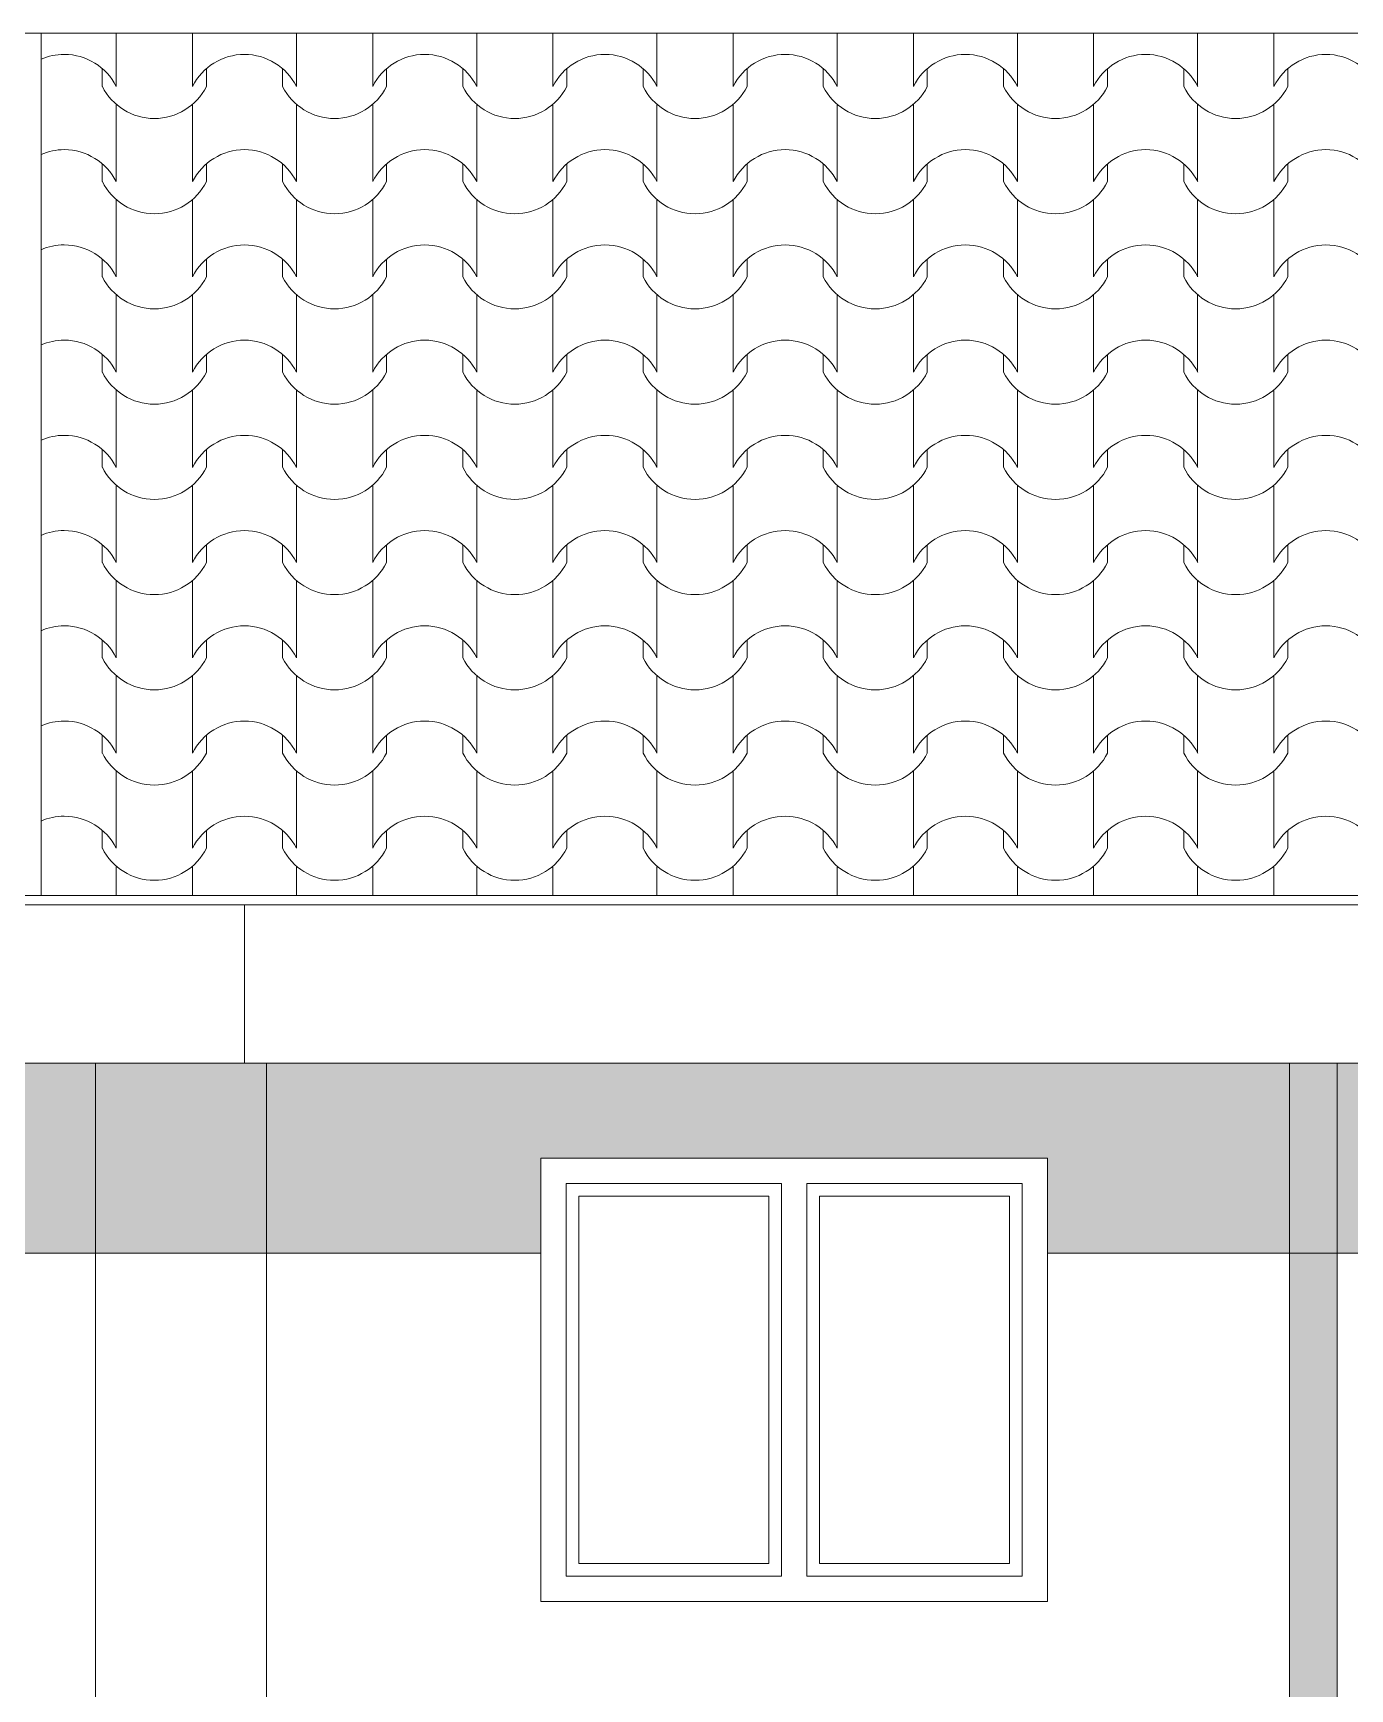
# Model space of a CAD drawing. Header units: millimetres. Extents: x 2791058 to 2855058, y -67651 to -18651.
# Drawn here: x 2811752 to 2813830, y -45959 to -43345 of the extents above; entities that cross this region are included whole.
import ezdxf

# ---------------------------------------------------------------- set-up
doc = ezdxf.new("R2010")
doc.units = ezdxf.units.MM
doc.header["$MEASUREMENT"] = 0
doc.linetypes.add('Hidden Line', pattern=[195.611112, 141.111112, -54.5])
doc.layers.add('Exterior walls', color=7, linetype='Continuous')
for name, color, linetype, lineweight in [('Exterior walls_Pen_No__1', 7, 'Continuous', 0), ('Exterior walls_Pen_No__80', 3, 'Continuous', 0), ('Lines_Pen_No__20', 1, 'Continuous', 0), ('Shell - Roof_Pen_No__21', 7, 'Continuous', 0), ('Structural - Bearing_Pen_No__1', 7, 'Continuous', 0)]:
    doc.layers.add(name, color=color, linetype=linetype, lineweight=lineweight)
doc.layers.add('Structural - Bearing_Pen_No__62', color=7, linetype='Continuous', lineweight=0, true_color=0xaaaaaa)

# ---------------------------------------------------------------- blocks, each defined once
blk = doc.blocks.new('*X16', base_point=(2247653.8, -76425))
at = {"layer": 'Structural - Bearing_Pen_No__62', "color": 253, "linetype": 'Continuous', "lineweight": 0, "true_color": 0xaaaaaa}
for p, q in [((2811883.3, -43345.2), (2811883.3, -43368.4)), ((2812003.5, -43345.2), (2812003.5, -43368.4)), ((2812167.7, -43345.2), (2812167.7, -43368.4)), ((2812288, -43345.2), (2812288, -43368.4)), ((2812452.2, -43345.2), (2812452.2, -43368.4)), ((2812572.4, -43345.2), (2812572.4, -43368.4)), ((2812736.7, -43345.2), (2812736.7, -43368.4)), ((2812856.9, -43345.2), (2812856.9, -43368.4)), ((2813021.2, -43345.2), (2813021.2, -43368.4)), ((2813141.4, -43345.2), (2813141.4, -43368.4)), ((2813305.7, -43345.2), (2813305.7, -43368.4)), ((2813425.9, -43345.2), (2813425.9, -43368.4)), ((2813590.1, -43345.2), (2813590.1, -43368.4)), ((2813710.4, -43345.2), (2813710.4, -43368.4)), ((2811883.3, -43368.4), (2811883.3, -43429.4)), ((2812003.5, -43368.4), (2812003.5, -43429.4)), ((2812167.7, -43368.4), (2812167.7, -43429.4)), ((2812288, -43368.4), (2812288, -43429.4)), ((2812452.2, -43368.4), (2812452.2, -43429.4)), ((2812572.4, -43368.4), (2812572.4, -43429.4)), ((2812736.7, -43368.4), (2812736.7, -43429.4)), ((2812856.9, -43368.4), (2812856.9, -43429.4)), ((2813021.2, -43368.4), (2813021.2, -43429.4)), ((2813141.4, -43368.4), (2813141.4, -43429.4)), ((2813305.7, -43368.4), (2813305.7, -43429.4)), ((2813425.9, -43368.4), (2813425.9, -43429.4)), ((2813590.1, -43368.4), (2813590.1, -43429.4)), ((2813710.4, -43368.4), (2813710.4, -43429.4)), ((2811861.2, -43401.4), (2811861.2, -43429.4)), ((2812025.5, -43401.4), (2812025.5, -43429.4)), ((2812145.7, -43401.4), (2812145.7, -43429.4)), ((2812310, -43401.4), (2812310, -43429.4)), ((2812430.2, -43401.4), (2812430.2, -43429.4)), ((2812594.5, -43401.4), (2812594.5, -43429.4)), ((2812714.7, -43401.4), (2812714.7, -43429.4)), ((2812878.9, -43401.4), (2812878.9, -43429.4)), ((2812999.2, -43401.4), (2812999.2, -43429.4)), ((2813163.4, -43401.4), (2813163.4, -43429.4)), ((2813283.6, -43401.4), (2813283.6, -43429.4)), ((2813447.9, -43401.4), (2813447.9, -43429.4)), ((2813568.1, -43401.4), (2813568.1, -43429.4)), ((2813732.4, -43401.4), (2813732.4, -43429.4)), ((2811883.3, -43457.8), (2811883.3, -43518.8)), ((2812003.5, -43457.8), (2812003.5, -43518.8)), ((2812167.7, -43457.8), (2812167.7, -43518.8)), ((2812288, -43457.8), (2812288, -43518.8)), ((2812452.2, -43457.8), (2812452.2, -43518.8)), ((2812572.4, -43457.8), (2812572.4, -43518.8)), ((2812736.7, -43457.8), (2812736.7, -43518.8)), ((2812856.9, -43457.8), (2812856.9, -43518.8)), ((2813021.2, -43457.8), (2813021.2, -43518.8)), ((2813141.4, -43457.8), (2813141.4, -43518.8)), ((2813305.7, -43457.8), (2813305.7, -43518.8)), ((2813425.9, -43457.8), (2813425.9, -43518.8)), ((2813590.1, -43457.8), (2813590.1, -43518.8)), ((2813710.4, -43457.8), (2813710.4, -43518.8)), ((2811883.3, -43518.8), (2811883.3, -43579.7)), ((2812003.5, -43518.8), (2812003.5, -43579.7)), ((2812167.7, -43518.8), (2812167.7, -43579.7)), ((2812288, -43518.8), (2812288, -43579.7)), ((2812452.2, -43518.8), (2812452.2, -43579.7)), ((2812572.4, -43518.8), (2812572.4, -43579.7)), ((2812736.7, -43518.8), (2812736.7, -43579.7)), ((2812856.9, -43518.8), (2812856.9, -43579.7)), ((2813021.2, -43518.8), (2813021.2, -43579.7)), ((2813141.4, -43518.8), (2813141.4, -43579.7)), ((2813305.7, -43518.8), (2813305.7, -43579.7)), ((2813425.9, -43518.8), (2813425.9, -43579.7)), ((2813590.1, -43518.8), (2813590.1, -43579.7)), ((2813710.4, -43518.8), (2813710.4, -43579.7)), ((2811861.2, -43551.7), (2811861.2, -43579.7)), ((2812025.5, -43551.7), (2812025.5, -43579.7)), ((2812145.7, -43551.7), (2812145.7, -43579.7)), ((2812310, -43551.7), (2812310, -43579.7)), ((2812430.2, -43551.7), (2812430.2, -43579.7)), ((2812594.5, -43551.7), (2812594.5, -43579.7)), ((2812714.7, -43551.7), (2812714.7, -43579.7)), ((2812878.9, -43551.7), (2812878.9, -43579.7)), ((2812999.2, -43551.7), (2812999.2, -43579.7)), ((2813163.4, -43551.7), (2813163.4, -43579.7)), ((2813283.6, -43551.7), (2813283.6, -43579.7)), ((2813447.9, -43551.7), (2813447.9, -43579.7)), ((2813568.1, -43551.7), (2813568.1, -43579.7)), ((2813732.4, -43551.7), (2813732.4, -43579.7)), ((2811883.3, -43608.1), (2811883.3, -43669.1)), ((2812003.5, -43608.1), (2812003.5, -43669.1)), ((2812167.7, -43608.1), (2812167.7, -43669.1)), ((2812288, -43608.1), (2812288, -43669.1)), ((2812452.2, -43608.1), (2812452.2, -43669.1)), ((2812572.4, -43608.1), (2812572.4, -43669.1)), ((2812736.7, -43608.1), (2812736.7, -43669.1)), ((2812856.9, -43608.1), (2812856.9, -43669.1)), ((2813021.2, -43608.1), (2813021.2, -43669.1)), ((2813141.4, -43608.1), (2813141.4, -43669.1)), ((2813305.7, -43608.1), (2813305.7, -43669.1)), ((2813425.9, -43608.1), (2813425.9, -43669.1)), ((2813590.1, -43608.1), (2813590.1, -43669.1)), ((2813710.4, -43608.1), (2813710.4, -43669.1)), ((2811883.3, -43669.1), (2811883.3, -43730.1)), ((2812003.5, -43669.1), (2812003.5, -43730.1)), ((2812167.7, -43669.1), (2812167.7, -43730.1)), ((2812288, -43669.1), (2812288, -43730.1)), ((2812452.2, -43669.1), (2812452.2, -43730.1)), ((2812572.4, -43669.1), (2812572.4, -43730.1)), ((2812736.7, -43669.1), (2812736.7, -43730.1)), ((2812856.9, -43669.1), (2812856.9, -43730.1)), ((2813021.2, -43669.1), (2813021.2, -43730.1)), ((2813141.4, -43669.1), (2813141.4, -43730.1)), ((2813305.7, -43669.1), (2813305.7, -43730.1)), ((2813425.9, -43669.1), (2813425.9, -43730.1)), ((2813590.1, -43669.1), (2813590.1, -43730.1)), ((2813710.4, -43669.1), (2813710.4, -43730.1)), ((2811861.2, -43702), (2811861.2, -43730.1)), ((2812025.5, -43702), (2812025.5, -43730.1)), ((2812145.7, -43702), (2812145.7, -43730.1)), ((2812310, -43702), (2812310, -43730.1)), ((2812430.2, -43702), (2812430.2, -43730.1)), ((2812594.5, -43702), (2812594.5, -43730.1)), ((2812714.7, -43702), (2812714.7, -43730.1)), ((2812878.9, -43702), (2812878.9, -43730.1)), ((2812999.2, -43702), (2812999.2, -43730.1)), ((2813163.4, -43702), (2813163.4, -43730.1)), ((2813283.6, -43702), (2813283.6, -43730.1)), ((2813447.9, -43702), (2813447.9, -43730.1)), ((2813568.1, -43702), (2813568.1, -43730.1)), ((2813732.4, -43702), (2813732.4, -43730.1)), ((2811883.3, -43758.5), (2811883.3, -43819.4)), ((2812003.5, -43758.5), (2812003.5, -43819.4)), ((2812167.7, -43758.5), (2812167.7, -43819.4)), ((2812288, -43758.5), (2812288, -43819.4)), ((2812452.2, -43758.5), (2812452.2, -43819.4)), ((2812572.4, -43758.5), (2812572.4, -43819.4)), ((2812736.7, -43758.5), (2812736.7, -43819.4)), ((2812856.9, -43758.5), (2812856.9, -43819.4)), ((2813021.2, -43758.5), (2813021.2, -43819.4)), ((2813141.4, -43758.5), (2813141.4, -43819.4)), ((2813305.7, -43758.5), (2813305.7, -43819.4)), ((2813425.9, -43758.5), (2813425.9, -43819.4)), ((2813590.1, -43758.5), (2813590.1, -43819.4)), ((2813710.4, -43758.5), (2813710.4, -43819.4)), ((2811883.3, -43819.4), (2811883.3, -43880.4)), ((2812003.5, -43819.4), (2812003.5, -43880.4)), ((2812167.7, -43819.4), (2812167.7, -43880.4)), ((2812288, -43819.4), (2812288, -43880.4)), ((2812452.2, -43819.4), (2812452.2, -43880.4)), ((2812572.4, -43819.4), (2812572.4, -43880.4)), ((2812736.7, -43819.4), (2812736.7, -43880.4)), ((2812856.9, -43819.4), (2812856.9, -43880.4)), ((2813021.2, -43819.4), (2813021.2, -43880.4)), ((2813141.4, -43819.4), (2813141.4, -43880.4)), ((2813305.7, -43819.4), (2813305.7, -43880.4)), ((2813425.9, -43819.4), (2813425.9, -43880.4)), ((2813590.1, -43819.4), (2813590.1, -43880.4)), ((2813710.4, -43819.4), (2813710.4, -43880.4)), ((2811861.2, -43852.4), (2811861.2, -43880.4)), ((2812025.5, -43852.4), (2812025.5, -43880.4)), ((2812145.7, -43852.4), (2812145.7, -43880.4)), ((2812310, -43852.4), (2812310, -43880.4)), ((2812430.2, -43852.4), (2812430.2, -43880.4)), ((2812594.5, -43852.4), (2812594.5, -43880.4)), ((2812714.7, -43852.4), (2812714.7, -43880.4)), ((2812878.9, -43852.4), (2812878.9, -43880.4)), ((2812999.2, -43852.4), (2812999.2, -43880.4)), ((2813163.4, -43852.4), (2813163.4, -43880.4)), ((2813283.6, -43852.4), (2813283.6, -43880.4)), ((2813447.9, -43852.4), (2813447.9, -43880.4)), ((2813568.1, -43852.4), (2813568.1, -43880.4)), ((2813732.4, -43852.4), (2813732.4, -43880.4)), ((2811883.3, -43908.8), (2811883.3, -43969.8)), ((2812003.5, -43908.8), (2812003.5, -43969.8)), ((2812167.7, -43908.8), (2812167.7, -43969.8)), ((2812288, -43908.8), (2812288, -43969.8)), ((2812452.2, -43908.8), (2812452.2, -43969.8)), ((2812572.4, -43908.8), (2812572.4, -43969.8)), ((2812736.7, -43908.8), (2812736.7, -43969.8)), ((2812856.9, -43908.8), (2812856.9, -43969.8)), ((2813021.2, -43908.8), (2813021.2, -43969.8)), ((2813141.4, -43908.8), (2813141.4, -43969.8)), ((2813305.7, -43908.8), (2813305.7, -43969.8)), ((2813425.9, -43908.8), (2813425.9, -43969.8)), ((2813590.1, -43908.8), (2813590.1, -43969.8)), ((2813710.4, -43908.8), (2813710.4, -43969.8)), ((2811883.3, -43969.8), (2811883.3, -44030.7)), ((2812003.5, -43969.8), (2812003.5, -44030.7)), ((2812167.7, -43969.8), (2812167.7, -44030.7)), ((2812288, -43969.8), (2812288, -44030.7)), ((2812452.2, -43969.8), (2812452.2, -44030.7)), ((2812572.4, -43969.8), (2812572.4, -44030.7)), ((2812736.7, -43969.8), (2812736.7, -44030.7)), ((2812856.9, -43969.8), (2812856.9, -44030.7)), ((2813021.2, -43969.8), (2813021.2, -44030.7)), ((2813141.4, -43969.8), (2813141.4, -44030.7)), ((2813305.7, -43969.8), (2813305.7, -44030.7)), ((2813425.9, -43969.8), (2813425.9, -44030.7)), ((2813590.1, -43969.8), (2813590.1, -44030.7)), ((2813710.4, -43969.8), (2813710.4, -44030.7)), ((2811861.2, -44002.7), (2811861.2, -44030.7)), ((2812025.5, -44002.7), (2812025.5, -44030.7)), ((2812145.7, -44002.7), (2812145.7, -44030.7)), ((2812310, -44002.7), (2812310, -44030.7)), ((2812430.2, -44002.7), (2812430.2, -44030.7)), ((2812594.5, -44002.7), (2812594.5, -44030.7)), ((2812714.7, -44002.7), (2812714.7, -44030.7)), ((2812878.9, -44002.7), (2812878.9, -44030.7)), ((2812999.2, -44002.7), (2812999.2, -44030.7)), ((2813163.4, -44002.7), (2813163.4, -44030.7)), ((2813283.6, -44002.7), (2813283.6, -44030.7)), ((2813447.9, -44002.7), (2813447.9, -44030.7)), ((2813568.1, -44002.7), (2813568.1, -44030.7)), ((2813732.4, -44002.7), (2813732.4, -44030.7)), ((2811883.3, -44059.1), (2811883.3, -44120.1)), ((2812003.5, -44059.1), (2812003.5, -44120.1)), ((2812167.7, -44059.1), (2812167.7, -44120.1)), ((2812288, -44059.1), (2812288, -44120.1)), ((2812452.2, -44059.1), (2812452.2, -44120.1)), ((2812572.4, -44059.1), (2812572.4, -44120.1)), ((2812736.7, -44059.1), (2812736.7, -44120.1)), ((2812856.9, -44059.1), (2812856.9, -44120.1)), ((2813021.2, -44059.1), (2813021.2, -44120.1)), ((2813141.4, -44059.1), (2813141.4, -44120.1)), ((2813305.7, -44059.1), (2813305.7, -44120.1)), ((2813425.9, -44059.1), (2813425.9, -44120.1)), ((2813590.1, -44059.1), (2813590.1, -44120.1)), ((2813710.4, -44059.1), (2813710.4, -44120.1)), ((2811883.3, -44120.1), (2811883.3, -44181.1)), ((2812003.5, -44120.1), (2812003.5, -44181.1)), ((2812167.7, -44120.1), (2812167.7, -44181.1)), ((2812288, -44120.1), (2812288, -44181.1)), ((2812452.2, -44120.1), (2812452.2, -44181.1)), ((2812572.4, -44120.1), (2812572.4, -44181.1)), ((2812736.7, -44120.1), (2812736.7, -44181.1)), ((2812856.9, -44120.1), (2812856.9, -44181.1)), ((2813021.2, -44120.1), (2813021.2, -44181.1)), ((2813141.4, -44120.1), (2813141.4, -44181.1)), ((2813305.7, -44120.1), (2813305.7, -44181.1)), ((2813425.9, -44120.1), (2813425.9, -44181.1)), ((2813590.1, -44120.1), (2813590.1, -44181.1)), ((2813710.4, -44120.1), (2813710.4, -44181.1)), ((2811861.2, -44153), (2811861.2, -44181.1)), ((2812025.5, -44153), (2812025.5, -44181.1)), ((2812145.7, -44153), (2812145.7, -44181.1)), ((2812310, -44153), (2812310, -44181.1)), ((2812430.2, -44153), (2812430.2, -44181.1)), ((2812594.5, -44153), (2812594.5, -44181.1)), ((2812714.7, -44153), (2812714.7, -44181.1)), ((2812878.9, -44153), (2812878.9, -44181.1)), ((2812999.2, -44153), (2812999.2, -44181.1)), ((2813163.4, -44153), (2813163.4, -44181.1)), ((2813283.6, -44153), (2813283.6, -44181.1)), ((2813447.9, -44153), (2813447.9, -44181.1)), ((2813568.1, -44153), (2813568.1, -44181.1)), ((2813732.4, -44153), (2813732.4, -44181.1)), ((2811883.3, -44209.5), (2811883.3, -44270.4)), ((2812003.5, -44209.5), (2812003.5, -44270.4)), ((2812167.7, -44209.5), (2812167.7, -44270.4)), ((2812288, -44209.5), (2812288, -44270.4)), ((2812452.2, -44209.5), (2812452.2, -44270.4)), ((2812572.4, -44209.5), (2812572.4, -44270.4)), ((2812736.7, -44209.5), (2812736.7, -44270.4)), ((2812856.9, -44209.5), (2812856.9, -44270.4)), ((2813021.2, -44209.5), (2813021.2, -44270.4)), ((2813141.4, -44209.5), (2813141.4, -44270.4)), ((2813305.7, -44209.5), (2813305.7, -44270.4)), ((2813425.9, -44209.5), (2813425.9, -44270.4)), ((2813590.1, -44209.5), (2813590.1, -44270.4)), ((2813710.4, -44209.5), (2813710.4, -44270.4)), ((2811883.3, -44270.4), (2811883.3, -44331.4)), ((2812003.5, -44270.4), (2812003.5, -44331.4)), ((2812167.7, -44270.4), (2812167.7, -44331.4)), ((2812288, -44270.4), (2812288, -44331.4)), ((2812452.2, -44270.4), (2812452.2, -44331.4)), ((2812572.4, -44270.4), (2812572.4, -44331.4)), ((2812736.7, -44270.4), (2812736.7, -44331.4)), ((2812856.9, -44270.4), (2812856.9, -44331.4)), ((2813021.2, -44270.4), (2813021.2, -44331.4)), ((2813141.4, -44270.4), (2813141.4, -44331.4)), ((2813305.7, -44270.4), (2813305.7, -44331.4)), ((2813425.9, -44270.4), (2813425.9, -44331.4)), ((2813590.1, -44270.4), (2813590.1, -44331.4)), ((2813710.4, -44270.4), (2813710.4, -44331.4)), ((2811861.2, -44303.4), (2811861.2, -44331.4)), ((2812025.5, -44303.4), (2812025.5, -44331.4)), ((2812145.7, -44303.4), (2812145.7, -44331.4)), ((2812310, -44303.4), (2812310, -44331.4)), ((2812430.2, -44303.4), (2812430.2, -44331.4)), ((2812594.5, -44303.4), (2812594.5, -44331.4)), ((2812714.7, -44303.4), (2812714.7, -44331.4)), ((2812878.9, -44303.4), (2812878.9, -44331.4)), ((2812999.2, -44303.4), (2812999.2, -44331.4)), ((2813163.4, -44303.4), (2813163.4, -44331.4)), ((2813283.6, -44303.4), (2813283.6, -44331.4)), ((2813447.9, -44303.4), (2813447.9, -44331.4)), ((2813568.1, -44303.4), (2813568.1, -44331.4)), ((2813732.4, -44303.4), (2813732.4, -44331.4)), ((2811883.3, -44359.8), (2811883.3, -44420.8)), ((2812003.5, -44359.8), (2812003.5, -44420.8)), ((2812167.7, -44359.8), (2812167.7, -44420.8)), ((2812288, -44359.8), (2812288, -44420.8)), ((2812452.2, -44359.8), (2812452.2, -44420.8)), ((2812572.4, -44359.8), (2812572.4, -44420.8)), ((2812736.7, -44359.8), (2812736.7, -44420.8)), ((2812856.9, -44359.8), (2812856.9, -44420.8)), ((2813021.2, -44359.8), (2813021.2, -44420.8)), ((2813141.4, -44359.8), (2813141.4, -44420.8)), ((2813305.7, -44359.8), (2813305.7, -44420.8)), ((2813425.9, -44359.8), (2813425.9, -44420.8)), ((2813590.1, -44359.8), (2813590.1, -44420.8)), ((2813710.4, -44359.8), (2813710.4, -44420.8)), ((2811883.3, -44420.8), (2811883.3, -44481.7)), ((2812003.5, -44420.8), (2812003.5, -44481.7)), ((2812167.7, -44420.8), (2812167.7, -44481.7)), ((2812288, -44420.8), (2812288, -44481.7)), ((2812452.2, -44420.8), (2812452.2, -44481.7)), ((2812572.4, -44420.8), (2812572.4, -44481.7)), ((2812736.7, -44420.8), (2812736.7, -44481.7)), ((2812856.9, -44420.8), (2812856.9, -44481.7)), ((2813021.2, -44420.8), (2813021.2, -44481.7)), ((2813141.4, -44420.8), (2813141.4, -44481.7)), ((2813305.7, -44420.8), (2813305.7, -44481.7)), ((2813425.9, -44420.8), (2813425.9, -44481.7)), ((2813590.1, -44420.8), (2813590.1, -44481.7)), ((2813710.4, -44420.8), (2813710.4, -44481.7)), ((2811861.2, -44453.7), (2811861.2, -44481.7)), ((2812025.5, -44453.7), (2812025.5, -44481.7)), ((2812145.7, -44453.7), (2812145.7, -44481.7)), ((2812310, -44453.7), (2812310, -44481.7)), ((2812430.2, -44453.7), (2812430.2, -44481.7)), ((2812594.5, -44453.7), (2812594.5, -44481.7)), ((2812714.7, -44453.7), (2812714.7, -44481.7)), ((2812878.9, -44453.7), (2812878.9, -44481.7)), ((2812999.2, -44453.7), (2812999.2, -44481.7)), ((2813163.4, -44453.7), (2813163.4, -44481.7)), ((2813283.6, -44453.7), (2813283.6, -44481.7)), ((2813447.9, -44453.7), (2813447.9, -44481.7)), ((2813568.1, -44453.7), (2813568.1, -44481.7)), ((2813732.4, -44453.7), (2813732.4, -44481.7)), ((2811883.3, -44510.1), (2811883.3, -44571.1)), ((2812003.5, -44510.1), (2812003.5, -44571.1)), ((2812167.7, -44510.1), (2812167.7, -44571.1)), ((2812288, -44510.1), (2812288, -44571.1)), ((2812452.2, -44510.1), (2812452.2, -44571.1)), ((2812572.4, -44510.1), (2812572.4, -44571.1)), ((2812736.7, -44510.1), (2812736.7, -44571.1)), ((2812856.9, -44510.1), (2812856.9, -44571.1)), ((2813021.2, -44510.1), (2813021.2, -44571.1)), ((2813141.4, -44510.1), (2813141.4, -44571.1)), ((2813305.7, -44510.1), (2813305.7, -44571.1)), ((2813425.9, -44510.1), (2813425.9, -44571.1)), ((2813590.1, -44510.1), (2813590.1, -44571.1)), ((2813710.4, -44510.1), (2813710.4, -44571.1)), ((2811883.3, -44571.1), (2811883.3, -44632.1)), ((2812003.5, -44571.1), (2812003.5, -44632.1)), ((2812167.7, -44571.1), (2812167.7, -44632.1)), ((2812288, -44571.1), (2812288, -44632.1)), ((2812452.2, -44571.1), (2812452.2, -44632.1)), ((2812572.4, -44571.1), (2812572.4, -44632.1)), ((2812736.7, -44571.1), (2812736.7, -44632.1)), ((2812856.9, -44571.1), (2812856.9, -44632.1)), ((2813021.2, -44571.1), (2813021.2, -44632.1)), ((2813141.4, -44571.1), (2813141.4, -44632.1)), ((2813305.7, -44571.1), (2813305.7, -44632.1)), ((2813425.9, -44571.1), (2813425.9, -44632.1)), ((2813590.1, -44571.1), (2813590.1, -44632.1)), ((2813710.4, -44571.1), (2813710.4, -44632.1)), ((2811861.2, -44604), (2811861.2, -44632.1)), ((2812025.5, -44604), (2812025.5, -44632.1)), ((2812145.7, -44604), (2812145.7, -44632.1)), ((2812310, -44604), (2812310, -44632.1)), ((2812430.2, -44604), (2812430.2, -44632.1)), ((2812594.5, -44604), (2812594.5, -44632.1)), ((2812714.7, -44604), (2812714.7, -44632.1)), ((2812878.9, -44604), (2812878.9, -44632.1)), ((2812999.2, -44604), (2812999.2, -44632.1)), ((2813163.4, -44604), (2813163.4, -44632.1)), ((2813283.6, -44604), (2813283.6, -44632.1)), ((2813447.9, -44604), (2813447.9, -44632.1)), ((2813568.1, -44604), (2813568.1, -44632.1)), ((2813732.4, -44604), (2813732.4, -44632.1)), ((2811883.3, -44660.5), (2811883.3, -44706.4)), ((2812003.5, -44660.5), (2812003.5, -44706.4)), ((2812167.7, -44660.5), (2812167.7, -44706.4)), ((2812288, -44660.5), (2812288, -44706.4)), ((2812452.2, -44660.5), (2812452.2, -44706.4)), ((2812572.4, -44660.5), (2812572.4, -44706.4)), ((2812736.7, -44660.5), (2812736.7, -44706.4)), ((2812856.9, -44660.5), (2812856.9, -44706.4)), ((2813021.2, -44660.5), (2813021.2, -44706.4)), ((2813141.4, -44660.5), (2813141.4, -44706.4)), ((2813305.7, -44660.5), (2813305.7, -44706.4)), ((2813425.9, -44660.5), (2813425.9, -44706.4)), ((2813590.1, -44660.5), (2813590.1, -44706.4)), ((2813710.4, -44660.5), (2813710.4, -44706.4))]:
    blk.add_line(p, q, dxfattribs=at)
for centre, radius, start, end in [((2811801.4, -43471.3), 92.5, 90.1705, 113.4973), ((2811800.9, -43471.3), 92.5, 26.9885, 89.8295), ((2812085.9, -43471.3), 92.5, 90.1705, 153.0115), ((2812085.3, -43471.3), 92.5, 26.9885, 89.8295), ((2812370.4, -43471.3), 92.5, 90.1705, 153.0115), ((2812369.8, -43471.3), 92.5, 26.9885, 89.8295), ((2812654.8, -43471.3), 92.5, 90.1705, 153.0115), ((2812654.3, -43471.3), 92.5, 26.9885, 89.8295), ((2812939.3, -43471.3), 92.5, 90.1705, 153.0115), ((2812938.8, -43471.3), 92.5, 26.9885, 89.8295), ((2813223.8, -43471.3), 92.5, 90.1705, 153.0115), ((2813223.3, -43471.3), 92.5, 26.9885, 89.8295), ((2813508.3, -43471.3), 92.5, 90.1705, 153.0115), ((2813507.7, -43471.3), 92.5, 26.9885, 89.8295), ((2813792.8, -43471.3), 92.5, 90.1705, 153.0115), ((2813792.2, -43471.3), 92.5, 26.9885, 89.8295), ((2811943.4, -43388.1), 91.9, 206.7044, 333.2956), ((2812227.8, -43388.1), 91.9, 206.7044, 333.2956), ((2812512.3, -43388.1), 91.9, 206.7044, 333.2956), ((2812796.8, -43388.1), 91.9, 206.7044, 333.2956), ((2813081.3, -43388.1), 91.9, 206.7044, 333.2956), ((2813365.8, -43388.1), 91.9, 206.7044, 333.2956), ((2813650.2, -43388.1), 91.9, 206.7044, 333.2956), ((2811801.4, -43621.7), 92.5, 90.1705, 113.4973), ((2811800.9, -43621.7), 92.5, 26.9885, 89.8295), ((2812085.9, -43621.7), 92.5, 90.1705, 153.0115), ((2812085.3, -43621.7), 92.5, 26.9885, 89.8295), ((2812370.4, -43621.7), 92.5, 90.1705, 153.0115), ((2812369.8, -43621.7), 92.5, 26.9885, 89.8295), ((2812654.8, -43621.7), 92.5, 90.1705, 153.0115), ((2812654.3, -43621.7), 92.5, 26.9885, 89.8295), ((2812939.3, -43621.7), 92.5, 90.1705, 153.0115), ((2812938.8, -43621.7), 92.5, 26.9885, 89.8295), ((2813223.8, -43621.7), 92.5, 90.1705, 153.0115), ((2813223.3, -43621.7), 92.5, 26.9885, 89.8295), ((2813508.3, -43621.7), 92.5, 90.1705, 153.0115), ((2813507.7, -43621.7), 92.5, 26.9885, 89.8295), ((2813792.8, -43621.7), 92.5, 90.1705, 153.0115), ((2813792.2, -43621.7), 92.5, 26.9885, 89.8295), ((2811943.4, -43538.4), 91.9, 206.7044, 333.2956), ((2812227.8, -43538.4), 91.9, 206.7044, 333.2956), ((2812512.3, -43538.4), 91.9, 206.7044, 333.2956), ((2812796.8, -43538.4), 91.9, 206.7044, 333.2956), ((2813081.3, -43538.4), 91.9, 206.7044, 333.2956), ((2813365.8, -43538.4), 91.9, 206.7044, 333.2956), ((2813650.2, -43538.4), 91.9, 206.7044, 333.2956), ((2811801.4, -43772), 92.5, 90.1705, 113.4973), ((2811800.9, -43772), 92.5, 26.9885, 89.8295), ((2812085.9, -43772), 92.5, 90.1705, 153.0115), ((2812085.3, -43772), 92.5, 26.9885, 89.8295), ((2812370.4, -43772), 92.5, 90.1705, 153.0115), ((2812369.8, -43772), 92.5, 26.9885, 89.8295), ((2812654.8, -43772), 92.5, 90.1705, 153.0115), ((2812654.3, -43772), 92.5, 26.9885, 89.8295), ((2812939.3, -43772), 92.5, 90.1705, 153.0115), ((2812938.8, -43772), 92.5, 26.9885, 89.8295), ((2813223.8, -43772), 92.5, 90.1705, 153.0115), ((2813223.3, -43772), 92.5, 26.9885, 89.8295), ((2813508.3, -43772), 92.5, 90.1705, 153.0115), ((2813507.7, -43772), 92.5, 26.9885, 89.8295), ((2813792.8, -43772), 92.5, 90.1705, 153.0115), ((2813792.2, -43772), 92.5, 26.9885, 89.8295), ((2811943.4, -43688.7), 91.9, 206.7044, 333.2956), ((2812227.8, -43688.7), 91.9, 206.7044, 333.2956), ((2812512.3, -43688.7), 91.9, 206.7044, 333.2956), ((2812796.8, -43688.7), 91.9, 206.7044, 333.2956), ((2813081.3, -43688.7), 91.9, 206.7044, 333.2956), ((2813365.8, -43688.7), 91.9, 206.7044, 333.2956), ((2813650.2, -43688.7), 91.9, 206.7044, 333.2956), ((2811801.4, -43922.4), 92.5, 90.1705, 113.4973), ((2811800.9, -43922.4), 92.5, 26.9885, 89.8295), ((2812085.9, -43922.4), 92.5, 90.1705, 153.0115), ((2812085.3, -43922.4), 92.5, 26.9885, 89.8295), ((2812370.4, -43922.4), 92.5, 90.1705, 153.0115), ((2812369.8, -43922.4), 92.5, 26.9885, 89.8295), ((2812654.8, -43922.4), 92.5, 90.1705, 153.0115), ((2812654.3, -43922.4), 92.5, 26.9885, 89.8295), ((2812939.3, -43922.4), 92.5, 90.1705, 153.0115), ((2812938.8, -43922.4), 92.5, 26.9885, 89.8295), ((2813223.8, -43922.4), 92.5, 90.1705, 153.0115), ((2813223.3, -43922.4), 92.5, 26.9885, 89.8295), ((2813508.3, -43922.4), 92.5, 90.1705, 153.0115), ((2813507.7, -43922.4), 92.5, 26.9885, 89.8295), ((2813792.8, -43922.4), 92.5, 90.1705, 153.0115), ((2813792.2, -43922.4), 92.5, 26.9885, 89.8295), ((2811943.4, -43839.1), 91.9, 206.7044, 333.2956), ((2812227.8, -43839.1), 91.9, 206.7044, 333.2956), ((2812512.3, -43839.1), 91.9, 206.7044, 333.2956), ((2812796.8, -43839.1), 91.9, 206.7044, 333.2956), ((2813081.3, -43839.1), 91.9, 206.7044, 333.2956), ((2813365.8, -43839.1), 91.9, 206.7044, 333.2956), ((2813650.2, -43839.1), 91.9, 206.7044, 333.2956), ((2811801.4, -44072.7), 92.5, 90.1705, 113.4973), ((2811800.9, -44072.7), 92.5, 26.9885, 89.8295), ((2812085.9, -44072.7), 92.5, 90.1705, 153.0115), ((2812085.3, -44072.7), 92.5, 26.9885, 89.8295), ((2812370.4, -44072.7), 92.5, 90.1705, 153.0115), ((2812369.8, -44072.7), 92.5, 26.9885, 89.8295), ((2812654.8, -44072.7), 92.5, 90.1705, 153.0115), ((2812654.3, -44072.7), 92.5, 26.9885, 89.8295), ((2812939.3, -44072.7), 92.5, 90.1705, 153.0115), ((2812938.8, -44072.7), 92.5, 26.9885, 89.8295), ((2813223.8, -44072.7), 92.5, 90.1705, 153.0115), ((2813223.3, -44072.7), 92.5, 26.9885, 89.8295), ((2813508.3, -44072.7), 92.5, 90.1705, 153.0115), ((2813507.7, -44072.7), 92.5, 26.9885, 89.8295), ((2813792.8, -44072.7), 92.5, 90.1705, 153.0115), ((2813792.2, -44072.7), 92.5, 26.9885, 89.8295), ((2811943.4, -43989.4), 91.9, 206.7044, 333.2956), ((2812227.8, -43989.4), 91.9, 206.7044, 333.2956), ((2812512.3, -43989.4), 91.9, 206.7044, 333.2956), ((2812796.8, -43989.4), 91.9, 206.7044, 333.2956), ((2813081.3, -43989.4), 91.9, 206.7044, 333.2956), ((2813365.8, -43989.4), 91.9, 206.7044, 333.2956), ((2813650.2, -43989.4), 91.9, 206.7044, 333.2956), ((2811801.4, -44223), 92.5, 90.1705, 113.4973), ((2811800.9, -44223), 92.5, 26.9885, 89.8295), ((2812085.9, -44223), 92.5, 90.1705, 153.0115), ((2812085.3, -44223), 92.5, 26.9885, 89.8295), ((2812370.4, -44223), 92.5, 90.1705, 153.0115), ((2812369.8, -44223), 92.5, 26.9885, 89.8295), ((2812654.8, -44223), 92.5, 90.1705, 153.0115), ((2812654.3, -44223), 92.5, 26.9885, 89.8295), ((2812939.3, -44223), 92.5, 90.1705, 153.0115), ((2812938.8, -44223), 92.5, 26.9885, 89.8295), ((2813223.8, -44223), 92.5, 90.1705, 153.0115), ((2813223.3, -44223), 92.5, 26.9885, 89.8295), ((2813508.3, -44223), 92.5, 90.1705, 153.0115), ((2813507.7, -44223), 92.5, 26.9885, 89.8295), ((2813792.8, -44223), 92.5, 90.1705, 153.0115), ((2813792.2, -44223), 92.5, 26.9885, 89.8295), ((2811943.4, -44139.8), 91.9, 206.7044, 333.2956), ((2812227.8, -44139.8), 91.9, 206.7044, 333.2956), ((2812512.3, -44139.8), 91.9, 206.7044, 333.2956), ((2812796.8, -44139.8), 91.9, 206.7044, 333.2956), ((2813081.3, -44139.8), 91.9, 206.7044, 333.2956), ((2813365.8, -44139.8), 91.9, 206.7044, 333.2956), ((2813650.2, -44139.8), 91.9, 206.7044, 333.2956), ((2811801.4, -44373.4), 92.5, 90.1705, 113.4973), ((2811800.9, -44373.4), 92.5, 26.9885, 89.8295), ((2812085.9, -44373.4), 92.5, 90.1705, 153.0115), ((2812085.3, -44373.4), 92.5, 26.9885, 89.8295), ((2812370.4, -44373.4), 92.5, 90.1705, 153.0115), ((2812369.8, -44373.4), 92.5, 26.9885, 89.8295), ((2812654.8, -44373.4), 92.5, 90.1705, 153.0115), ((2812654.3, -44373.4), 92.5, 26.9885, 89.8295), ((2812939.3, -44373.4), 92.5, 90.1705, 153.0115), ((2812938.8, -44373.4), 92.5, 26.9885, 89.8295), ((2813223.8, -44373.4), 92.5, 90.1705, 153.0115), ((2813223.3, -44373.4), 92.5, 26.9885, 89.8295), ((2813508.3, -44373.4), 92.5, 90.1705, 153.0115), ((2813507.7, -44373.4), 92.5, 26.9885, 89.8295), ((2813792.8, -44373.4), 92.5, 90.1705, 153.0115), ((2813792.2, -44373.4), 92.5, 26.9885, 89.8295), ((2811943.4, -44290.1), 91.9, 206.7044, 333.2956), ((2812227.8, -44290.1), 91.9, 206.7044, 333.2956), ((2812512.3, -44290.1), 91.9, 206.7044, 333.2956), ((2812796.8, -44290.1), 91.9, 206.7044, 333.2956), ((2813081.3, -44290.1), 91.9, 206.7044, 333.2956), ((2813365.8, -44290.1), 91.9, 206.7044, 333.2956), ((2813650.2, -44290.1), 91.9, 206.7044, 333.2956), ((2811801.4, -44523.7), 92.5, 90.1705, 113.4973), ((2811800.9, -44523.7), 92.5, 26.9885, 89.8295), ((2812085.9, -44523.7), 92.5, 90.1705, 153.0115), ((2812085.3, -44523.7), 92.5, 26.9885, 89.8295), ((2812370.4, -44523.7), 92.5, 90.1705, 153.0115), ((2812369.8, -44523.7), 92.5, 26.9885, 89.8295), ((2812654.8, -44523.7), 92.5, 90.1705, 153.0115), ((2812654.3, -44523.7), 92.5, 26.9885, 89.8295), ((2812939.3, -44523.7), 92.5, 90.1705, 153.0115), ((2812938.8, -44523.7), 92.5, 26.9885, 89.8295), ((2813223.8, -44523.7), 92.5, 90.1705, 153.0115), ((2813223.3, -44523.7), 92.5, 26.9885, 89.8295), ((2813508.3, -44523.7), 92.5, 90.1705, 153.0115), ((2813507.7, -44523.7), 92.5, 26.9885, 89.8295), ((2813792.8, -44523.7), 92.5, 90.1705, 153.0115), ((2813792.2, -44523.7), 92.5, 26.9885, 89.8295), ((2811943.4, -44440.4), 91.9, 206.7044, 333.2956), ((2812227.8, -44440.4), 91.9, 206.7044, 333.2956), ((2812512.3, -44440.4), 91.9, 206.7044, 333.2956), ((2812796.8, -44440.4), 91.9, 206.7044, 333.2956), ((2813081.3, -44440.4), 91.9, 206.7044, 333.2956), ((2813365.8, -44440.4), 91.9, 206.7044, 333.2956), ((2813650.2, -44440.4), 91.9, 206.7044, 333.2956), ((2811801.4, -44674), 92.5, 90.1705, 113.4973), ((2811800.9, -44674), 92.5, 26.9885, 89.8295), ((2812085.9, -44674), 92.5, 90.1705, 153.0115), ((2812085.3, -44674), 92.5, 26.9885, 89.8295), ((2812370.4, -44674), 92.5, 90.1705, 153.0115), ((2812369.8, -44674), 92.5, 26.9885, 89.8295), ((2812654.8, -44674), 92.5, 90.1705, 153.0115), ((2812654.3, -44674), 92.5, 26.9885, 89.8295), ((2812939.3, -44674), 92.5, 90.1705, 153.0115), ((2812938.8, -44674), 92.5, 26.9885, 89.8295), ((2813223.8, -44674), 92.5, 90.1705, 153.0115), ((2813223.3, -44674), 92.5, 26.9885, 89.8295), ((2813508.3, -44674), 92.5, 90.1705, 153.0115), ((2813507.7, -44674), 92.5, 26.9885, 89.8295), ((2813792.8, -44674), 92.5, 90.1705, 153.0115), ((2813792.2, -44674), 92.5, 26.9885, 89.8295), ((2811943.4, -44590.8), 91.9, 206.7044, 333.2956), ((2812227.8, -44590.8), 91.9, 206.7044, 333.2956), ((2812512.3, -44590.8), 91.9, 206.7044, 333.2956), ((2812796.8, -44590.8), 91.9, 206.7044, 333.2956), ((2813081.3, -44590.8), 91.9, 206.7044, 333.2956), ((2813365.8, -44590.8), 91.9, 206.7044, 333.2956), ((2813650.2, -44590.8), 91.9, 206.7044, 333.2956)]:
    blk.add_arc(centre, radius, start, end, dxfattribs=at)
blk = doc.blocks.new('Fill_8', base_point=(2247653.8, -74425))
at = {"layer": 'Structural - Bearing_Pen_No__1', "color": 7, "linetype": 'Continuous', "lineweight": 0}
for p, q in [((2811764.5, -43345.2), (2811764.5, -44158.3)), ((2814759.8, -43345.2), (2811764.5, -43345.2)), ((2811764.5, -44158.3), (2811764.5, -44706.4)), ((2811764.5, -44706.4), (2819735.6, -44706.4))]:
    blk.add_line(p, q, dxfattribs=at)
at = {"layer": 'Structural - Bearing_Pen_No__62', "color": 253, "linetype": 'Continuous', "lineweight": 0, "true_color": 0xaaaaaa}
blk.add_blockref('*X16', (2247653.8, -76425), dxfattribs=at)
blk = doc.blocks.new('Wall_15', base_point=(2813810.1, -44971.4))
at = {"layer": 'Exterior walls', "linetype": 'Continuous', "lineweight": 0}
blk.add_hatch(color=255, dxfattribs=at).paths.add_polyline_path([(2813735.1, -44971.4), (2813735.1, -52549.8), (2813810.1, -52549.8), (2813810.1, -44971.4)])
at = {"layer": 'Exterior walls_Pen_No__1', "color": 7, "linetype": 'Continuous', "lineweight": 0, "flags": 128}
for points in [[(2813735.1, -44971.4), (2813735.1, -52549.8)], [(2813810.1, -44971.4), (2813735.1, -44971.4)], [(2813810.1, -52549.8), (2813810.1, -44971.4)]]:
    blk.add_lwpolyline(points, dxfattribs=at)

msp = doc.modelspace()

# ---------------------------------------------------------------- hatches: boundary and pattern name
at = {"layer": 'Exterior walls_Pen_No__80', "linetype": 'Continuous', "lineweight": 0, "true_color": 0x7fff7f}
msp.add_hatch(color=91, dxfattribs=at).paths.add_polyline_path([(2804085.6, -44971.4), (2804085.6, -45271.4), (2804811.8, -45271.4), (2804811.8, -45121.4), (2805611.8, -45121.4), (2805611.8, -45271.4), (2806690.6, -45271.4), (2806690.6, -45121.4), (2807490.6, -45121.4), (2807490.6, -45271.4), (2808507.2, -45271.4), (2808507.2, -45121.4), (2809307.2, -45121.4), (2809307.2, -45271.4), (2810413.6, -45271.4), (2810413.6, -45121.4), (2811213.6, -45121.4), (2811213.6, -45271.4), (2812553.2, -45271.4), (2812553.2, -45121.4), (2813353.2, -45121.4), (2813353.2, -45271.4), (2814500, -45271.4), (2814500, -45121.4), (2815300, -45121.4), (2815300, -45271.4), (2816295.5, -45271.4), (2816295.5, -45121.4), (2817095.5, -45121.4), (2817095.5, -45271.4), (2818213.5, -45271.4), (2818213.5, -45121.4), (2819013.5, -45121.4), (2819013.5, -45271.4), (2819685.6, -45271.4), (2819685.6, -44971.4)])

# ---------------------------------------------------------------- linework, layer by layer
at = {"layer": 'Exterior walls_Pen_No__1', "color": 7, "linetype": 'Continuous', "lineweight": 0, "flags": 128}
msp.add_lwpolyline([(2811213.6, -45271.4), (2812553.2, -45271.4), (2812553.2, -45121.4), (2813353.2, -45121.4), (2813353.2, -45271.4), (2814500, -45271.4), (2814500, -45121.4), (2815300, -45121.4), (2815300, -45271.4), (2816295.5, -45271.4), (2816295.5, -45121.4), (2817095.5, -45121.4), (2817095.5, -45271.4), (2818213.5, -45271.4), (2818213.5, -45121.4), (2819013.5, -45121.4), (2819013.5, -45271.4), (2819685.6, -45271.4), (2819685.6, -44971.4), (2804085.6, -44971.4)], dxfattribs=at)
at = {"layer": 'Lines_Pen_No__20', "color": 1, "linetype": 'Hidden Line', "lineweight": 0}
for p, q in [((2813353.2, -45121.4), (2812553.2, -45121.4)), ((2812553.2, -45191.4), (2812553.2, -45121.4)), ((2813353.2, -45191.4), (2813353.2, -45121.4))]:
    msp.add_line(p, q, dxfattribs=at)
at = {"layer": 'Lines_Pen_No__20', "color": 1, "linetype": 'Continuous', "lineweight": 0}
for p, q in [((2812933.2, -45781.4), (2812933.2, -45161.4)), ((2812973.2, -45781.4), (2812973.2, -45161.4)), ((2812913.2, -45761.4), (2812913.2, -45181.4)), ((2812993.2, -45761.4), (2812993.2, -45181.4))]:
    msp.add_line(p, q, dxfattribs=at)
msp.add_lwpolyline([(2812553.2, -45821.4), (2813353.2, -45821.4), (2813353.2, -45121.4), (2812553.2, -45121.4)], close=True, dxfattribs=at)
for points in [[(2812933.2, -45161.4), (2812593.2, -45161.4), (2812593.2, -45781.4), (2812933.2, -45781.4)], [(2812973.2, -45781.4), (2813313.2, -45781.4), (2813313.2, -45161.4), (2812973.2, -45161.4)], [(2812913.2, -45181.4), (2812613.2, -45181.4), (2812613.2, -45761.4), (2812913.2, -45761.4)], [(2812993.2, -45761.4), (2813293.2, -45761.4), (2813293.2, -45181.4), (2812993.2, -45181.4)]]:
    msp.add_lwpolyline(points, dxfattribs=at)
at = {"layer": 'Shell - Roof_Pen_No__21', "color": 7, "linetype": 'Continuous', "lineweight": 0}
for p, q in [((2812085.6, -43345.2), (2807335.6, -43345.2)), ((2811764.5, -43345.2), (2811764.5, -44706.4)), ((2811794.8, -43345.2), (2814759.8, -43345.2)), ((2814759.8, -43345.2), (2812235.6, -43345.2)), ((2803860.6, -44706.4), (2812085.6, -44706.4)), ((2803860.6, -44721.4), (2812085.6, -44721.4)), ((2812085.6, -44706.4), (2819935.6, -44706.4)), ((2812085.6, -44971.4), (2812085.6, -44721.4)), ((2812085.6, -44721.4), (2819935.6, -44721.4)), ((2803885.6, -44971.4), (2812085.6, -44971.4)), ((2811850.6, -44971.4), (2811850.6, -52587.9)), ((2811850.6, -44971.4), (2811850.6, -52587.9)), ((2812085.6, -44971.4), (2819910.6, -44971.4)), ((2812120.6, -44971.4), (2812120.6, -52171.4)), ((2813353.2, -45121.4), (2812553.2, -45121.4)), ((2812553.2, -45121.4), (2812553.2, -45821.4)), ((2813353.2, -45821.4), (2813353.2, -45121.4)), ((2812553.2, -45821.4), (2813353.2, -45821.4))]:
    msp.add_line(p, q, dxfattribs=at)

# ---------------------------------------------------------------- block references
at = {"layer": 'Exterior walls', "color": 7, "lineweight": 0}
msp.add_blockref('Wall_15', (2813810.1, -44971.4), dxfattribs=at)
at = {"layer": 'Structural - Bearing_Pen_No__62', "color": 253, "linetype": 'Continuous', "lineweight": 0, "true_color": 0xaaaaaa}
msp.add_blockref('Fill_8', (2247653.8, -74425), dxfattribs=at)

doc.saveas('drawing.dxf')
